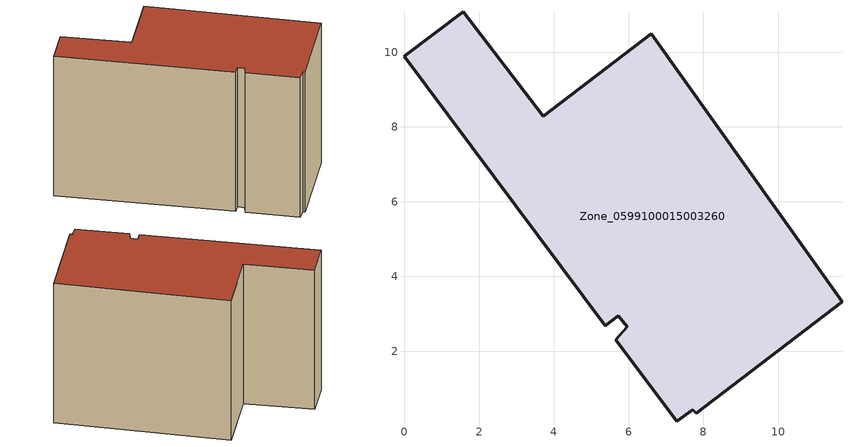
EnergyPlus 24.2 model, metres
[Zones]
Zone_0599100015003260
 floor ground (C_G): 5.37,2.68 0,9.89 1.57,11.09 3.71,8.28 6.61,10.49 11.71,3.32 7.8,0.33 7.72,0.44 7.28,0.12 5.65,2.31 5.96,2.65 5.73,2.95 z3.1
 wall outside (C_F): 3.71,8.28 1.57,11.09 0,9.89 5.37,2.68 5.73,2.95 5.96,2.65 5.65,2.31 7.28,0.12 7.72,0.44 7.8,0.33 11.71,3.32 6.61,10.49 3.71,8.28 z3.1:10.88
 roof outside (C_R): 5.73,2.95 5.96,2.65 5.65,2.31 7.28,0.12 7.72,0.44 7.8,0.33 11.71,3.32 6.61,10.49 3.71,8.28 1.57,11.09 0,9.89 5.37,2.68 z10.88
[BUILDING]
Pand.0599100015003260: North Axis=0; Terrain=City; Loads Convergence Tolerance Value=0.04; Temperature Convergence Tolerance Value=0.4; Solar Distribution=FullExterior; Maximum Number of Warmup Days=25; Minimum Number of Warmup Days=1
[Site:Location]
Rotterdam.The.Hague.AP_ZH_NLD Design_Conditions: Latitude=51.96; Longitude=4.45; Time Zone=1; Elevation=-4.5
[SITE:GROUNDTEMPERATURE:BUILDINGSURFACE]
18, 18, 18, 18, 18, 18, 18, 18, 18, 18, 18, 18
[MATERIAL] Thermal Absorptance=0.9; Solar Absorptance=0.7; Visible Absorptance=0.7
Name | Roughness | Thickness | Conductivity | Density | Specific Heat
G.TC.1975-1991 | MediumSmooth | 0.15 | 0.288461 | 540 | 1210
F.TC.1975-1991 | Rough | 0.3 | 0.230769 | 1920 | 840
R.TC.1975-1991 | MediumRough | 0.2 | 0.153846 | 1500 | 1000
[CONSTRUCTION]
C_G: G.TC.1975-1991
C_F: F.TC.1975-1991
C_R: R.TC.1975-1991
[ZONE]
Zone_0599100015003260: Type=1; Multiplier=1; Ceiling Height=Autocalculate; Volume=Autocalculate; Floor Area=autocalculate; Part of Total Floor Area=Yes
[ZONEINFILTRATION:DESIGNFLOWRATE]
Infil_Zone_0599100015003260: Zone or ZoneList or Space or SpaceList=Zone_0599100015003260; Schedule=AlwaysOn; Design Flow Rate Calculation Method=Flow/Area; Flow Rate per Floor Area=0.003; Constant Term Coefficient=1; Temperature Term Coefficient=0; Velocity Term Coefficient=0; Velocity Squared Term Coefficient=0
[HVACTEMPLATE:ZONE:IDEALLOADSAIRSYSTEM]
Zone_0599100015003260: Maximum Heating Supply Air Temperature=50; Minimum Cooling Supply Air Temperature=13; Maximum Heating Supply Air Humidity Ratio=0.0156; Minimum Cooling Supply Air Humidity Ratio=0.0077; Heating Limit=NoLimit; Cooling Limit=NoLimit; Dehumidification Control Type=ConstantSensibleHeatRatio; Cooling Sensible Heat Ratio=0.7; Dehumidification Setpoint=60; Humidification Control Type=None; Humidification Setpoint=30; Outdoor Air Method=None; Outdoor Air Flow Rate per Person=0.00944; Outdoor Air Flow Rate per Zone Floor Area=0; Outdoor Air Flow Rate per Zone=0; Demand Controlled Ventilation Type=None; Outdoor Air Economizer Type=NoEconomizer; Heat Recovery Type=None; Sensible Heat Recovery Effectiveness=0.7; Latent Heat Recovery Effectiveness=0.65
[ZONECONTROL:THERMOSTAT]
ThermostatControl_Zone_0599100015003260: Zone or ZoneList=Zone_0599100015003260; Control Type Schedule=DualSetpointControlType; Control 1=Thermostat_Zone_0599100015003260; Temperature Difference Between Cutout And Setpoint=0
[THERMOSTATSETPOINT:DUALSETPOINT]
Thermostat_Zone_0599100015003260: Heating Setpoint Temperature Schedule=HeatingSetpoint_Zone_0599100015003260; Cooling Setpoint Temperature Schedule=CoolingSetpoint_Zone_0599100015003260
[SCHEDULE:COMPACT]
HeatingSetpoint_Zone_0599100015003260: Through: 12/31, For: AllDays, Until: 24:00, 21
CoolingSetpoint_Zone_0599100015003260: Through: 12/31, For: AllDays, Until: 24:00, 24
DualSetpointControlType: Through: 12/31, For: AllDays, Until: 24:00, 4
AlwaysOn: Through: 12/31, For: AllDays, Until: 24:00, 1
